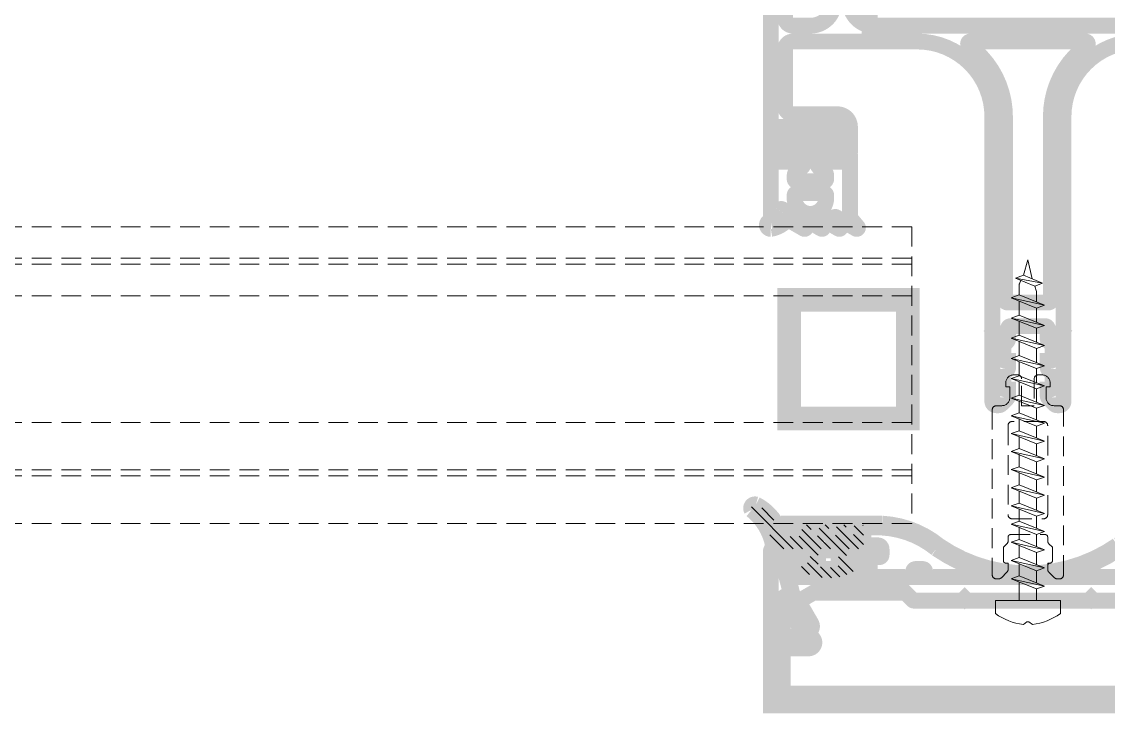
# Model space of a CAD drawing. Extents: x -1457 to 23780, y -2071 to 4205.
# Drawn here: x 7388.11 to 7401.85, y 319.9 to 328.64 of the extents above; entities that cross this region are included whole.
import ezdxf

# ---------------------------------------------------------------- set-up
doc = ezdxf.new("R2010")
doc.units = 0
doc.header["$MEASUREMENT"] = 0
doc.linetypes.add('HIDDEN', pattern=[0.375, 0.25, -0.125])
doc.layers.get('0').update_dxf_attribs({"color": 9, "lineweight": 9})
doc.layers.add('M-TEFRIS2-015', color=129, linetype='Continuous', lineweight=9)

# ---------------------------------------------------------------- blocks, each defined once
blk = doc.blocks.new('vid u')
at = {"lineweight": 5, "ltscale": 0.5}
for p, q in [((-18169.01363722594, 6488.984243593892), (-18169.5917803477, 6487.02222037829)), ((-18169.01363722594, 6488.984243593892), (-18168.46316009275, 6486.560026247039)), ((-18170.57398603112, 6486.664726745584), (-18169.57391683199, 6487.028722166215)), ((-18169.57391683199, 6487.028722166215), (-18167.15747432501, 6486.009077898542)), ((-18167.15747432501, 6486.009077898542), (-18170.57398603112, 6486.664726745584)), ((-18168.15754352408, 6485.645082477796), (-18170.57398603112, 6486.664726745584)), ((-18170.11356802681, 6484.528285822519), (-18170.11356802681, 6485.842717049892)), ((-18169.8888391411, 6486.375621543634), (-18170.09530629137, 6485.926210781574)), ((-18167.15747432501, 6486.009077898542), (-18168.15754352408, 6485.645082477796)), ((-18168.15754352408, 6485.645082477796), (-18167.92561430749, 6484.97575004605)), ((-18171.11363722594, 6484.164290401834), (-18170.11356802681, 6484.528285822519)), ((-18170.11356802681, 6484.528285822519), (-18166.91452161039, 6483.231104960946)), ((-18170.11356802681, 6484.528285822519), (-18166.91452161039, 6483.231104960946)), ((-18167.91459080944, 6483.636622873591), (-18167.91459080944, 6484.910268127103)), ((-18167.91459080947, 6482.867109540315), (-18171.11363722594, 6484.164290401834)), ((-18166.91452161039, 6483.231104960946), (-18171.11363722594, 6484.164290401834)), ((-18170.11356802681, 6481.974192856045), (-18170.11356802681, 6483.758772489174)), ((-18166.91452161039, 6483.231104960946), (-18167.91459080947, 6482.867109540315)), ((-18167.91459080947, 6481.08252990713), (-18167.91459080947, 6482.867109540315)), ((-18171.11363722594, 6481.610197435357), (-18170.11356802681, 6481.974192856045)), ((-18167.91459080947, 6480.313016573841), (-18171.11363722594, 6481.610197435357)), ((-18166.91452161039, 6480.677011994471), (-18171.11363722594, 6481.610197435357)), ((-18170.11356802681, 6481.974192856045), (-18166.91452161039, 6480.677011994471)), ((-18170.11356802681, 6481.974192856045), (-18166.91452161039, 6480.677011994471)), ((-18170.11356802681, 6479.42009988957), (-18170.11356802682, 6481.204679522702)), ((-18166.91452161039, 6480.677011994471), (-18167.91459080947, 6480.313016573841)), ((-18167.91459080944, 6478.528436940641), (-18167.91459080944, 6480.313016573827)), ((-18171.11363722594, 6479.056104468879), (-18170.11356802681, 6479.42009988957)), ((-18167.91459080947, 6477.758923607368), (-18171.11363722594, 6479.056104468879)), ((-18166.91452161039, 6478.122919027996), (-18171.11363722594, 6479.056104468879)), ((-18170.11356802681, 6479.42009988957), (-18166.91452161039, 6478.122919027996)), ((-18170.11356802681, 6479.42009988957), (-18166.91452161039, 6478.122919027996)), ((-18170.11356802681, 6476.866006923095), (-18170.11356802681, 6478.650586556224)), ((-18166.91452161039, 6478.122919027996), (-18167.91459080947, 6477.758923607368)), ((-18167.91459080947, 6475.974343974181), (-18167.91459080947, 6477.758923607368)), ((-18171.11363722594, 6476.502011502408), (-18170.11356802681, 6476.866006923095)), ((-18167.91459080947, 6475.204830640892), (-18171.11363722594, 6476.502011502408)), ((-18166.91452161039, 6475.568826061523), (-18171.11363722594, 6476.502011502408)), ((-18170.11356802681, 6476.866006923095), (-18166.91452161039, 6475.568826061523)), ((-18170.11356802681, 6476.866006923095), (-18166.91452161039, 6475.568826061523)), ((-18170.11356802681, 6474.311913956623), (-18170.11356802681, 6476.09649358975)), ((-18166.91452161039, 6475.568826061523), (-18167.91459080947, 6475.204830640892)), ((-18167.91459080947, 6473.420251007708), (-18167.91459080947, 6475.204830640892)), ((-18171.11363722594, 6473.947918535934), (-18170.11356802681, 6474.311913956623)), ((-18167.91459080947, 6472.650737674418), (-18171.11363722594, 6473.947918535934)), ((-18166.91452161039, 6473.014733095048), (-18171.11363722594, 6473.947918535934)), ((-18170.11356802681, 6474.311913956623), (-18166.91452161039, 6473.014733095048)), ((-18170.11356802681, 6474.311913956623), (-18166.91452161039, 6473.014733095048)), ((-18170.11356802681, 6471.857820990148), (-18170.11356802681, 6473.542400623276)), ((-18171.11363722594, 6471.49382556946), (-18170.11356802681, 6471.857820990148)), ((-18170.11356802681, 6471.857820990148), (-18166.91452161039, 6470.560640128574)), ((-18170.11356802681, 6471.857820990148), (-18166.91452161039, 6470.560640128574)), ((-18166.91452161039, 6473.014733095048), (-18167.91459080947, 6472.650737674418)), ((-18167.91459080947, 6470.966158041233), (-18167.91459080947, 6472.650737674418)), ((-18167.91459080947, 6470.196644707944), (-18171.11363722594, 6471.49382556946)), ((-18166.91452161039, 6470.560640128574), (-18171.11363722594, 6471.49382556946)), ((-18170.11356802681, 6469.603728023674), (-18170.11356802681, 6471.139168768307)), ((-18166.91452161039, 6470.560640128574), (-18167.91459080947, 6470.196644707944)), ((-18171.11363722594, 6469.239732602929), (-18170.11356802681, 6469.603728023674)), ((-18167.91459080947, 6467.942551741412), (-18171.11363722594, 6469.239732602929)), ((-18166.91452161039, 6468.306547162099), (-18171.11363722594, 6469.239732602929)), ((-18170.11356802681, 6469.603728023674), (-18166.91452161039, 6468.306547162099)), ((-18170.11356802681, 6469.603728023674), (-18166.91452161039, 6468.306547162099)), ((-18167.91459080947, 6468.712065074758), (-18167.91459080947, 6470.196644707944)), ((-18170.11356802681, 6467.349635057141), (-18170.11356802681, 6468.885075801834)), ((-18166.91452161039, 6468.306547162099), (-18167.91459080947, 6467.942551741412)), ((-18167.91459080947, 6466.457972108266), (-18167.91459080947, 6467.942551741412)), ((-18171.11363722594, 6466.985639636511), (-18170.11356802681, 6467.349635057141)), ((-18167.91459080947, 6465.688458774937), (-18171.11363722594, 6466.985639636511)), ((-18166.91452161039, 6466.052454195627), (-18171.11363722594, 6466.985639636511)), ((-18170.11356802681, 6467.349635057141), (-18166.91452161039, 6466.052454195627)), ((-18170.11356802681, 6467.349635057141), (-18166.91452161039, 6466.052454195627)), ((-18170.11356802681, 6465.095542090669), (-18170.11356802681, 6466.630982835301)), ((-18171.11363722594, 6464.731546669979), (-18170.11356802681, 6465.095542090669)), ((-18170.11356802681, 6465.095542090669), (-18166.91452161039, 6463.798361229095)), ((-18170.11356802681, 6465.095542090669), (-18166.91452161039, 6463.798361229095)), ((-18166.91452161039, 6466.052454195627), (-18167.91459080947, 6465.688458774937)), ((-18167.91459080947, 6464.203879141753), (-18167.91459080947, 6465.688458774937)), ((-18167.91459080947, 6463.434365808464), (-18171.11363722594, 6464.731546669979)), ((-18166.91452161039, 6463.798361229095), (-18171.11363722594, 6464.731546669979)), ((-18170.11356802681, 6462.798682583416), (-18170.11356802681, 6464.376889868886)), ((-18166.91452161039, 6463.798361229095), (-18167.91459080947, 6463.434365808464)), ((-18171.11363722594, 6462.434687162669), (-18170.11356802681, 6462.798682583416)), ((-18167.91459080947, 6461.137506301154), (-18171.11363722594, 6462.434687162669)), ((-18166.91452161039, 6461.501501721842), (-18171.11363722594, 6462.434687162669)), ((-18170.11356802681, 6462.798682583416), (-18166.91452161039, 6461.501501721842)), ((-18170.11356802681, 6462.798682583416), (-18166.91452161039, 6461.501501721842)), ((-18167.91459080947, 6461.907019634502), (-18167.91459080947, 6463.434365808464)), ((-18170.11356802681, 6460.501823076107), (-18170.11356802681, 6462.029169250012)), ((-18166.91452161039, 6461.501501721842), (-18167.91459080947, 6461.137506301154)), ((-18167.91459080947, 6459.610160127233), (-18167.91459080947, 6461.137506301154)), ((-18171.11363722594, 6460.137827655419), (-18170.11356802681, 6460.501823076107)), ((-18167.91459080947, 6458.840646793904), (-18171.11363722594, 6460.137827655419)), ((-18166.91452161039, 6459.204642214591), (-18171.11363722594, 6460.137827655419)), ((-18170.11356802681, 6460.501823076107), (-18166.91452161039, 6459.204642214591)), ((-18170.11356802681, 6460.501823076107), (-18166.91452161039, 6459.204642214591)), ((-18170.11356802681, 6458.204963568797), (-18170.11356802681, 6459.732309742762)), ((-18171.11363722594, 6457.840968148168), (-18170.11356802681, 6458.204963568797)), ((-18170.11356802681, 6458.204963568797), (-18166.91452161039, 6456.907782707282)), ((-18166.91452161039, 6459.204642214591), (-18167.91459080947, 6458.840646793904)), ((-18167.91459080947, 6457.313300619922), (-18167.91459080947, 6458.840646793904)), ((-18167.91459080947, 6456.543787286594), (-18171.11363722594, 6457.840968148168)), ((-18166.91452161039, 6456.907782707282), (-18171.11363722594, 6457.840968148168)), ((-18170.11356802681, 6455.909190680333), (-18170.11356802681, 6457.435450235492)), ((-18166.91452161039, 6456.907782707282), (-18167.91459080947, 6456.543787286594)), ((-18171.11363722594, 6455.545195259588), (-18170.11356802681, 6455.909190680333)), ((-18167.91459080947, 6454.248014398071), (-18171.11363722594, 6455.545195259588)), ((-18166.91452161039, 6454.612009818759), (-18171.11363722594, 6455.545195259588)), ((-18170.11356802681, 6455.909190680333), (-18166.91452161039, 6454.612009818759)), ((-18167.91459080947, 6455.017527731418), (-18167.91459080947, 6456.543787286594)), ((-18170.11356802681, 6453.609052282073), (-18170.11356802681, 6455.139677346929)), ((-18166.91452161039, 6454.612009818759), (-18167.91459080947, 6454.248014398071)), ((-18167.91459080947, 6452.717389333199), (-18167.91459080947, 6454.248014398071)), ((-18171.11363722594, 6453.245056861444), (-18170.11356802681, 6453.609052282073)), ((-18166.91452161039, 6452.311871420558), (-18171.11363722594, 6453.245056861444)), ((-18167.91459080947, 6451.947875999869), (-18171.11363722594, 6453.245056861444)), ((-18170.11356802681, 6453.609052282073), (-18166.91452161039, 6452.311871420558)), ((-18170.11356802681, 6453.609052282073), (-18166.91452161039, 6452.311871420558)), ((-18170.11356802681, 6451.30891388393), (-18170.11356802681, 6452.83953894877)), ((-18170.11356802681, 6451.30891388393), (-18171.11363722594, 6450.944918463185)), ((-18166.91452161039, 6450.011733022356), (-18170.11356802681, 6451.30891388393)), ((-18166.91452161039, 6452.311871420558), (-18167.91459080947, 6451.947875999869)), ((-18167.91459080947, 6450.417250935014), (-18167.91459080947, 6451.947875999869)), ((-18167.91459080947, 6449.647737601667), (-18171.11363722594, 6450.944918463185)), ((-18171.11363722594, 6450.944918463185), (-18166.91452161039, 6450.011733022356)), ((-18170.11356802681, 6449.00877548567), (-18170.11356802681, 6450.539400550526)), ((-18166.91452161034, 6450.011733022356), (-18167.91459080947, 6449.647737601667)), ((-18171.11363722594, 6448.644780065039), (-18170.11356802681, 6449.00877548567)), ((-18167.91459080947, 6447.347599203466), (-18171.11363722594, 6448.644780065039)), ((-18166.91452161034, 6447.711594624154), (-18171.11363722594, 6448.644780065039)), ((-18170.11356802681, 6449.00877548567), (-18166.91452161034, 6447.711594624154)), ((-18167.91459080947, 6448.117112536812), (-18167.91459080947, 6449.647737601667)), ((-18170.11356802681, 6445.876057660944), (-18170.11356802681, 6448.239262152364)), ((-18166.91452161034, 6447.711594624154), (-18167.91459080947, 6447.347599203466)), ((-18167.91459080947, 6445.876057660944), (-18167.91459080947, 6447.347599203466)), ((-18164.91363722594, 6445.876057660944), (-18173.11363722594, 6445.876057660944)), ((-18173.11363722594, 6444.224202812358), (-18173.11363722594, 6445.876057660944)), ((-18164.91363722594, 6444.224202812358), (-18164.91363722594, 6445.876057660944))]:
    blk.add_line(p, q, dxfattribs=at)
blk.add_lwpolyline([(-18169.59308919878, 6442.846208771737), (-18169.13863722594, 6443.182609392285), (-18168.88863722594, 6443.182609392285), (-18168.4341852531, 6442.846208771737)], dxfattribs=at)
for centre, radius, start, end in [((-18169.91356802686, 6485.842717049892), 0.2, 155.325123865748, 180), ((-18168.11459080945, 6484.910268127103), 0.2, 0, 19.11162363727559), ((-18168.562277543, 6450.665970408748), 7.887410521162607, 234.7573058596334, 262.4904896379558), ((-18169.46499690888, 6450.665970408748), 7.887410521162613, 277.5095103620442, 305.2426941403664)]:
    blk.add_arc(centre, radius, start, end, dxfattribs=at)

msp = doc.modelspace()

# ---------------------------------------------------------------- hatches: boundary and pattern name
at = {"layer": 'M-TEFRIS2-015', "linetype": 'HIDDEN', "lineweight": 0}
h = msp.add_hatch(dxfattribs=at)
h.set_pattern_fill('LINE', color=256, scale=0.6666666666715167, angle=585.0000000000001, style=0)
h.set_pattern_definition([(134.9999999999999, (7454.915904168664, 201.4081261483916), (0.0589255650993077, 0.0589255650993076), [])])
edge = h.paths.add_edge_path()
edge.add_arc((7397.109220589079, 321.9836845686768), 0.6254947507205308, 382.66119677713436, 422.7999977533498, ccw=False)
edge.add_arc((7397.830294951296, 322.298107003764), 0.1615246373840444, 207.0399911032214, 269.8973059514558)
edge.add_line((7397.830005442886, 322.1365826258298), (7397.910652027198, 322.1365826258298))
edge.add_line((7397.910652027196, 322.1365826258298), (7397.924402523015, 322.1365826258298))
edge.add_line((7397.924402523016, 322.1365826258298), (7397.93164846943, 322.1371104008285))
edge.add_line((7397.931648469424, 322.1371104008285), (7397.939093265605, 322.1387884600299))
edge.add_line((7397.939093265612, 322.1387884600299), (7397.946465823976, 322.1417137112294))
edge.add_line((7397.946465823972, 322.1417137112294), (7397.953457870053, 322.1458911700283))
edge.add_line((7397.953457870053, 322.1458911700283), (7397.959757355353, 322.151229048628))
edge.add_line((7397.959757355355, 322.151229048628), (7397.965093743012, 322.1575270428293))
edge.add_line((7397.965093743008, 322.1575270428293), (7397.969271235425, 322.1645191226271))
edge.add_line((7397.969271235422, 322.1645191226271), (7397.972195832123, 322.1718910266281))
edge.add_line((7397.972195832127, 322.1718910266245), (7397.974402523006, 322.1865826258254))
edge.add_line((7397.974402523004, 322.186582625829), (7397.974402523004, 322.262343452705))
edge.add_line((7397.974402523004, 322.262343452705), (7397.974613679043, 322.265241996105))
edge.add_line((7397.974613679047, 322.265241996105), (7397.975285097729, 322.2682209051054))
edge.add_line((7397.975285097722, 322.2682209051054), (7397.976455046481, 322.271169270105))
edge.add_line((7397.976455046491, 322.271169270105), (7397.97812602087, 322.2739662461063))
edge.add_line((7397.978126020867, 322.2739662461063), (7397.980260793933, 322.2764844379053))
edge.add_line((7397.980260793933, 322.2764844379053), (7397.982780288714, 322.2786208691032))
edge.add_line((7397.982780288717, 322.2786208691032), (7397.985577054534, 322.2802919741043))
edge.add_line((7397.985577054529, 322.2802919741043), (7397.988525903125, 322.2814627207044))
edge.add_line((7397.98852590313, 322.2814627207008), (7397.994402217832, 322.2823446735019))
edge.add_line((7397.994402217828, 322.2823446735056), (7398.074402523011, 322.2823446735056))
edge.add_line((7398.074402523014, 322.2823446735056), (7398.077300940289, 322.2821338877038))
edge.add_line((7398.077300940287, 322.2821338877038), (7398.080279143611, 322.2814610829046))
edge.add_line((7398.080279143605, 322.2814610829046), (7398.083228342364, 322.2802912121042))
edge.add_line((7398.083228342372, 322.2802912121006), (7398.086024956332, 322.278621298301))
edge.add_line((7398.086024956332, 322.278621298301), (7398.088545041695, 322.2764863451011))
edge.add_line((7398.088545041691, 322.2764863451048), (7398.090679243208, 322.2739670113042))
edge.add_line((7398.090679243203, 322.2739670113042), (7398.092350382623, 322.2711691719051))
edge.add_line((7398.092350382633, 322.2711691719051), (7398.093519983856, 322.2682202427059))
edge.add_line((7398.093519983856, 322.2682202427059), (7398.094402217836, 322.2623449787061))
edge.add_line((7398.094402217826, 322.2623449787061), (7398.094402217826, 322.186582625829))
edge.add_line((7398.094402217826, 322.186582625829), (7398.094930308605, 322.1793365992307))
edge.add_line((7398.094930308611, 322.1793365992307), (7398.096609746013, 322.1718910266281))
edge.add_line((7398.096609746009, 322.1718910266245), (7398.099534099046, 322.1645191226235))
edge.add_line((7398.099534099045, 322.1645191226271), (7398.103711690146, 322.1575270428293))
edge.add_line((7398.103711690144, 322.1575270428293), (7398.109047262982, 322.151229048628))
edge.add_line((7398.109047262984, 322.151229048628), (7398.115347563082, 322.1458911700283))
edge.add_line((7398.115347563087, 322.1458911700283), (7398.122339510513, 322.1417137112294))
edge.add_line((7398.122339510518, 322.1417137112294), (7398.129712312532, 322.1387884600299))
edge.add_line((7398.129712312524, 322.1387884600299), (7398.144402217824, 322.1365826258298))
edge.add_line((7398.144402217826, 322.1365826258298), (7398.151648470426, 322.1371104008285))
edge.add_line((7398.151648470429, 322.1371104008285), (7398.159093534213, 322.1387884600299))
edge.add_line((7398.159093534208, 322.1387884600299), (7398.166466290486, 322.1417137112294))
edge.add_line((7398.166466290487, 322.1417137112294), (7398.17345846485, 322.1458911700283))
edge.add_line((7398.173458464847, 322.1458911700283), (7398.179757983827, 322.151229048628))
edge.add_line((7398.179757983826, 322.151229048628), (7398.185094337803, 322.1575270428293))
edge.add_line((7398.185094337812, 322.1575270428293), (7398.189271701955, 322.1645191226271))
edge.add_line((7398.189271701949, 322.1645191226271), (7398.19219610073, 322.1718910266281))
edge.add_line((7398.192196100736, 322.1718910266245), (7398.194402217832, 322.1865826258254))
edge.add_line((7398.194402217825, 322.186582625829), (7398.194402217825, 322.262343452705))
edge.add_line((7398.194402217825, 322.262343452705), (7398.194613624004, 322.2652416449055))
edge.add_line((7398.194613624009, 322.2652416449055), (7398.195285660129, 322.268218414305))
edge.add_line((7398.195285660128, 322.268218414305), (7398.196455375234, 322.2711682801055))
edge.add_line((7398.196455375228, 322.2711682801018), (7398.198126458681, 322.2739649963005))
edge.add_line((7398.198126458686, 322.2739649963005), (7398.200260419187, 322.2764868157028))
edge.add_line((7398.200260419184, 322.2764868157064), (7398.202780736847, 322.2786192745043))
edge.add_line((7398.202780736849, 322.2786192745043), (7398.205577400628, 322.2802903055053))
edge.add_line((7398.205577400624, 322.2802903055053), (7398.208526484685, 322.2814592389041))
edge.add_line((7398.208526484686, 322.2814592389004), (7398.214401912646, 322.2823431475008))
edge.add_line((7398.214401912649, 322.2823431475044), (7398.294402217833, 322.2823431475044))
edge.add_line((7398.294402217835, 322.2823431475044), (7398.297300858933, 322.2821318665046))
edge.add_line((7398.297300858929, 322.2821318665046), (7398.300279159212, 322.2814592389041))
edge.add_line((7398.300279159209, 322.2814592389004), (7398.30322829271, 322.2802903055017))
edge.add_line((7398.303228292712, 322.2802903055053), (7398.306025317706, 322.2786192745043))
edge.add_line((7398.306025317712, 322.2786192745043), (7398.308545009191, 322.2764868157064))
edge.add_line((7398.308545009191, 322.2764868157064), (7398.310679950971, 322.2739649963041))
edge.add_line((7398.310679950966, 322.2739649963005), (7398.312351014069, 322.2711682801018))
edge.add_line((7398.312351014074, 322.2711682801018), (7398.313520993996, 322.2682184143014))
edge.add_line((7398.313520993996, 322.268218414305), (7398.314403438535, 322.262343452705))
edge.add_line((7398.314403438526, 322.262343452705), (7398.314403438526, 322.186582625829))
edge.add_line((7398.314403438526, 322.186582625829), (7398.314931340523, 322.1793365992307))
edge.add_line((7398.314931340532, 322.1793365992307), (7398.316610620737, 322.1718910266281))
edge.add_line((7398.316610620735, 322.1718910266245), (7398.319534843954, 322.1645191226235))
edge.add_line((7398.319534843955, 322.1645191226271), (7398.323712355952, 322.1575270428293))
edge.add_line((7398.323712355951, 322.1575270428293), (7398.329047891471, 322.151229048628))
edge.add_line((7398.329047891467, 322.151229048628), (7398.335348228905, 322.1458911700283))
edge.add_line((7398.335348228905, 322.1458911700283), (7398.342340255406, 322.1417137112294))
edge.add_line((7398.342340255404, 322.1417137112294), (7398.349713187244, 322.1387884600299))
edge.add_line((7398.34971318725, 322.1387884600299), (7398.364403438536, 322.1365826258298))
edge.add_line((7398.364403438537, 322.1365826258298), (7398.371649502355, 322.1371104008285))
edge.add_line((7398.37164950235, 322.1371104008285), (7398.37909440893, 322.1387884600299))
edge.add_line((7398.379094408933, 322.1387884600299), (7398.386467035393, 322.1417137112294))
edge.add_line((7398.386467035386, 322.1417137112294), (7398.393459130645, 322.1458911700283))
edge.add_line((7398.393459130652, 322.1458911700283), (7398.399758612314, 322.151229048628))
edge.add_line((7398.39975861231, 322.151229048628), (7398.405095003605, 322.1575270428293))
edge.add_line((7398.405095003607, 322.1575270428293), (7398.409272446854, 322.1645191226271))
edge.add_line((7398.409272446847, 322.1645191226271), (7398.412196975446, 322.1718910266281))
edge.add_line((7398.412196975449, 322.1718910266245), (7398.414403438524, 322.1865826258254))
edge.add_line((7398.414403438524, 322.186582625829), (7398.414403438524, 322.2623449787061))
edge.add_line((7398.414403438524, 322.2623449787061), (7398.414614753965, 322.2652426605055))
edge.add_line((7398.414614753964, 322.2652426605055), (7398.415286053029, 322.2682216901048))
edge.add_line((7398.415286053034, 322.2682216901012), (7398.416455597955, 322.2711712921009))
edge.add_line((7398.416455597958, 322.2711712921046), (7398.418126499694, 322.2739678335056))
edge.add_line((7398.418126499691, 322.273967833502), (7398.420260923088, 322.2764867098995))
edge.add_line((7398.420260923092, 322.2764867098995), (7398.422780399195, 322.2786220881026))
edge.add_line((7398.422780399191, 322.2786220881062), (7398.425576887706, 322.280293277905))
edge.add_line((7398.425576887714, 322.280293277905), (7398.42852582472, 322.2814624719067))
edge.add_line((7398.42852582472, 322.2814624719031), (7398.434401607477, 322.2823446735019))
edge.add_line((7398.43440160747, 322.2823446735056), (7398.514401912654, 322.2823461993066))
edge.add_line((7398.514401912656, 322.2823461993066), (7398.51730010151, 322.282136345304))
edge.add_line((7398.517300101511, 322.2821363453004), (7398.520278518617, 322.2814628355009))
edge.add_line((7398.520278518614, 322.2814628355045), (7398.523227742373, 322.2802932173036))
edge.add_line((7398.523227742374, 322.2802932173036), (7398.526024169335, 322.2786246011055))
edge.add_line((7398.526024169337, 322.2786246011055), (7398.528544549114, 322.2764891293045))
edge.add_line((7398.52854454911, 322.2764891293009), (7398.530678825191, 322.2739703005027))
edge.add_line((7398.530678825186, 322.2739703005027), (7398.532350502169, 322.2711711535012))
edge.add_line((7398.532350502176, 322.2711711535048), (7398.533520394313, 322.2682219701055))
edge.add_line((7398.533520394309, 322.2682219701055), (7398.53440313335, 322.2623465045035))
edge.add_line((7398.534403133359, 322.2623465045035), (7398.534403133359, 322.186582625829))
edge.add_line((7398.534403133359, 322.186582625829), (7398.534931051618, 322.1793365992307))
edge.add_line((7398.534931051616, 322.1793365992307), (7398.536610350557, 322.1718910266281))
edge.add_line((7398.536610350549, 322.1718910266245), (7398.539534579691, 322.1645191226235))
edge.add_line((7398.539534579696, 322.1645191226271), (7398.543712098511, 322.1575270428293))
edge.add_line((7398.543712098513, 322.1575270428293), (7398.549047626117, 322.151229048628))
edge.add_line((7398.549047626114, 322.151229048628), (7398.555347971454, 322.1458911700283))
edge.add_line((7398.555347971456, 322.1458911700283), (7398.562339991155, 322.1417137112294))
edge.add_line((7398.562339991146, 322.1417137112294), (7398.569712917069, 322.1387884600299))
edge.add_line((7398.569712917077, 322.1387884600299), (7398.584403133358, 322.1365826258298))
edge.add_line((7398.584403133358, 322.1365826258298), (7398.591649213417, 322.1371104008285))
edge.add_line((7398.59164921341, 322.1371104008285), (7398.599094138747, 322.1387884600299))
edge.add_line((7398.599094138749, 322.1387884600299), (7398.606466771132, 322.1417137112294))
edge.add_line((7398.606466771139, 322.1417137112294), (7398.613458873216, 322.1458911700283))
edge.add_line((7398.613458873204, 322.1458911700283), (7398.619758346949, 322.151229048628))
edge.add_line((7398.619758346957, 322.151229048628), (7398.625094746176, 322.1575270428293))
edge.add_line((7398.625094746169, 322.1575270428293), (7398.629272182591, 322.1645191226271))
edge.add_line((7398.6292721826, 322.1645191226271), (7398.632196705276, 322.1718910266281))
edge.add_line((7398.632196705276, 322.1718910266245), (7398.634403133355, 322.1865826258254))
edge.add_line((7398.634403133346, 322.186582625829), (7398.634403133346, 322.2623648151057))
edge.add_line((7398.634403133346, 322.2623648151057), (7398.634613924568, 322.2652618523061))
edge.add_line((7398.634613924578, 322.2652618523061), (7398.63528497116, 322.2682366319059))
edge.add_line((7398.635284971155, 322.2682366319059), (7398.63645322407, 322.2711837943061))
edge.add_line((7398.636453224067, 322.2711837943025), (7398.63812173619, 322.2739801712996))
edge.add_line((7398.63812173619, 322.2739801712996), (7398.640253437113, 322.2764986161019))
edge.add_line((7398.640253437113, 322.2764986161019), (7398.64277006131, 322.2786334666998))
edge.add_line((7398.642770061316, 322.2786334666998), (7398.645563856374, 322.2803041683001))
edge.add_line((7398.645563856372, 322.2803041683037), (7398.648509887114, 322.2814756889056))
edge.add_line((7398.648509887117, 322.281475688902), (7398.654381465877, 322.2823645099015))
edge.add_line((7398.654381465876, 322.2823645099015), (7398.73438177106, 322.2824499591006))
edge.add_line((7398.734381771052, 322.2824499591043), (7398.737281736767, 322.2822428661057))
edge.add_line((7398.737281736765, 322.2822428661057), (7398.74026228243, 322.2815728413043))
edge.add_line((7398.74026228244, 322.2815728413007), (7398.743214432517, 322.2804045433004))
edge.add_line((7398.743214432509, 322.280404543304), (7398.746014364554, 322.2787348021047))
edge.add_line((7398.746014364563, 322.2787348021047), (7398.748537193879, 322.2766014589033))
edge.add_line((7398.748537193877, 322.2766014588997), (7398.750674596976, 322.2740795421014))
edge.add_line((7398.750674596974, 322.2740795421014), (7398.752347853276, 322.2712808677024))
edge.add_line((7398.752347853278, 322.2712808677024), (7398.753519017259, 322.2683302512996))
edge.add_line((7398.753519017259, 322.2683302513033), (7398.754402828195, 322.2624502643048))
edge.add_line((7398.754402828192, 322.2624502643048), (7398.754402828192, 322.0107149873547))
edge.add_arc((7398.724402828188, 322.0107149873547), 0.0299999999983993, 269.99999999999994, 360, ccw=False)
edge.add_line((7398.724402828188, 321.9807149873559), (7398.540229888521, 321.9807149873559))
edge.add_line((7398.540229888529, 321.9807149873559), (7398.540229888529, 321.8107149873576))
edge.add_line((7398.540229888529, 321.8107149873576), (7398.615216291631, 321.7911845384842))
edge.add_arc((7398.602614060092, 321.7427987579213), 0.0500000000016979, 327.9605935086705, 435.4014640604238, ccw=False)
edge.add_arc((7398.560229888513, 321.7693238780921), 0.1000000000096152, 296.3877999626419, 327.960593512649, ccw=False)
edge.add_arc((7398.310229888517, 322.2732149873591), 0.6625000000053745, 243.61220003876122, 296.3877999612387, ccw=False)
edge.add_arc((7398.060229888531, 321.7693238780812), 0.1000000000019964, 212.0394064820503, 243.6122000308444, ccw=False)
edge.add_arc((7398.017845716953, 321.7427987579176), 0.0500000000069265, 104.59853593852549, 212.0394064833725, ccw=False)
edge.add_line((7398.005243485419, 321.7911845384842), (7398.080229888513, 321.8107149873576))
edge.add_line((7398.080229888516, 321.8107149873576), (7398.080229888516, 321.9807149873559))
edge.add_line((7398.080229888516, 321.9807149873559), (7397.660229888516, 321.9807149873559))
edge.add_arc((7397.660229888526, 322.0307149873515), 0.0499999999949068, 193.1597880743703, 269.9999999916623, ccw=False)
edge.add_arc((7396.862200140316, 321.8753043046054), 0.7630586476258935, 370.8798435970469, 411.3381814125703)
edge.add_arc((7397.382204035536, 322.4931729245909), 0.0485886091209949, 74.56828593339918, 206.9707303244379, ccw=False)
edge = h.paths.add_edge_path(flags=16)
edge.add_arc((7398.210229888529, 321.7826057508537), 0.0299999999977899, 179.999999993052, 259.1759609296883, ccw=False)
edge.add_line((7398.180229888525, 321.7826057508537), (7398.180229888525, 321.9507149873498))
edge.add_arc((7398.210229888529, 321.9507149873571), 0.0299999999983993, 90, 180.000000006948, ccw=False)
edge.add_line((7398.210229888529, 321.9807149873559), (7398.410229888524, 321.9807149873559))
edge.add_arc((7398.410229888526, 321.9507149873571), 0.0299999999983993, 359.9999999930519, 450, ccw=False)
edge.add_line((7398.44022988852, 321.9507149873534), (7398.44022988852, 321.7826057508573))
edge.add_arc((7398.410229888515, 321.7826057508537), 0.0300000000056753, 280.82403907031164, 360.000000006948, ccw=False)
edge.add_arc((7398.310229888528, 322.3056318018134), 0.5624999999791568, 259.1759609414076, 280.82403905859235, ccw=False)

# ---------------------------------------------------------------- linework, layer by layer
for p, q in [((7399.364492983675, 326.0531382894951), (7230.19886171343, 326.0531382894951)), ((7399.364492983675, 326.0531382894951), (7399.364492983675, 322.3011382895529)), ((7399.364492983675, 325.6531382894973), (7230.19886171343, 325.6531382894973)), ((7399.364492983675, 325.5771382895), (7230.19886171343, 325.5771382895)), ((7399.364492983675, 325.1771382895058), (7230.19886171343, 325.1771382895058)), ((7400.55309428508, 324.0793094377041), (7400.55309428508, 324.0293094377012)), ((7400.703094285082, 324.1793094377026), (7400.653094285079, 324.1793094377026)), ((7400.753094285084, 323.7893094376959), (7400.753094285084, 324.1293094376997)), ((7400.913094285088, 324.1293094376997), (7400.913094285088, 323.7893094376959)), ((7401.013094285094, 324.1793094377026), (7400.963094285091, 324.1793094377026)), ((7401.113094285092, 324.0293094377012), (7401.113094285092, 324.0793094377041)), ((7400.55309428508, 324.0293094377012), (7400.603094285083, 324.0293094377012)), ((7400.603094285083, 324.0293094377012), (7400.603094285083, 323.8893094376945)), ((7401.063094285089, 323.8893094376945), (7401.063094285089, 324.0293094377012)), ((7401.063094285089, 324.0293094377012), (7401.113094285092, 324.0293094377012)), ((7400.383094285075, 323.739309437693), (7400.383094285075, 321.6493094376674)), ((7400.503094285077, 323.7893094376959), (7400.433094285077, 323.7893094376959)), ((7400.913094285088, 323.7893094376959), (7400.753094285084, 323.7893094376959)), ((7401.233094285095, 323.7893094376959), (7401.163094285095, 323.7893094376959)), ((7401.283094285098, 321.6493094376674), (7401.283094285098, 323.739309437693)), ((7399.364492983675, 323.5771382895291), (7230.19886171343, 323.5771382895291)), ((7400.583094285079, 323.5393094376886), (7400.583094285079, 322.409309437684)), ((7401.033094285091, 323.5893094376916), (7400.633094285082, 323.5893094376916)), ((7401.083094285093, 322.409309437684), (7401.083094285093, 323.5393094376886)), ((7399.364492983675, 322.9771382895415), (7230.19886171343, 322.9771382895415)), ((7399.364492983675, 322.9011382895442), (7230.19886171343, 322.9011382895442)), ((7399.364492983675, 322.3011382895529), (7230.19886171343, 322.3011382895529)), ((7400.633094285082, 322.3593094376884), (7401.033094285091, 322.3593094376884)), ((7400.613094285085, 322.1593094376803), (7401.053094285087, 322.1593094376803)), ((7400.523094285081, 321.9993094376769), (7400.568449624136, 322.0446647767349)), ((7400.583094285079, 322.0800201157981), (7400.583094285079, 322.1293094376779)), ((7401.083094285093, 322.1293094376779), (7401.083094285093, 322.0800201157981)), ((7401.097738946037, 322.0446647767349), (7401.143094285091, 321.9993094376769)), ((7400.523094285081, 321.8293094376713), (7400.523094285081, 321.9993094376769)), ((7401.143094285091, 321.9993094376769), (7401.143094285091, 321.8293094376713)), ((7400.583094285079, 321.7993094376689), (7400.55309428508, 321.7993094376689)), ((7400.583094285079, 321.7200201157902), (7400.583094285079, 321.7993094376689)), ((7401.113094285092, 321.7993094376689), (7401.083094285093, 321.7993094376689)), ((7401.083094285093, 321.7993094376689), (7401.083094285093, 321.7200201157902)), ((7401.083094285086, 321.7794184055856), (7401.102985317169, 321.7993094376689)), ((7400.497738946024, 321.6139540986078), (7400.568449624136, 321.684664776727)), ((7401.097738946037, 321.684664776727), (7401.168449624149, 321.6139540986078)), ((7400.433094285077, 321.5993094376681), (7400.462383606964, 321.5993094376681)), ((7401.203804963216, 321.5993094376681), (7401.233094285095, 321.5993094376681))]:
    msp.add_line(p, q, dxfattribs=at)
at = {"layer": 'M-TEFRIS2-015', "linetype": 'HIDDEN', "lineweight": 0, "const_width": 0.2}
for points in [[(7398.83333333167, 343.5948024015597), (7402.833333331611, 343.5948024015597), (7402.833333331611, 328.5948024015379), (7398.83333333167, 328.5948024015379)], [(7399.364492983675, 323.5771382895291), (7399.364492983675, 325.1771382895422), (7397.764492983663, 325.1771382895422), (7397.764492983663, 323.5771382895291)], [(7399.264492983676, 323.6771382895313), (7399.264492983676, 325.0771382895437), (7397.864492983662, 325.0771382895437), (7397.864492983662, 323.6771382895313)]]:
    msp.add_lwpolyline(points, close=True, dxfattribs=at)
for points in [[(7402.233333331655, 328.3948024015554, 0.4142135623730951), (7401.283333331646, 327.444802401551), (7401.283333331646, 324.7648024015252), (7401.253333331641, 324.7348024015264), (7401.283333331646, 324.7048024015276), (7401.283333331646, 323.8448024015233, -0.4142135623730951), (7401.233333331646, 323.7948024015241), (7401.204044009766, 323.7948024015241, -0.1989123673796125), (7401.168688670707, 323.8094470624674), (7401.097977992588, 323.8801577405757, -0.1989123673796818), (7401.083333331637, 323.9155130796389), (7401.083333331637, 323.9948024015212), (7401.113333331641, 323.9948024015212, 0.4142135623726511), (7401.143333331645, 324.02480240152), (7401.143333331645, 324.1948024015255), (7401.097977992588, 324.2401577405835, -0.1989123673796818), (7401.083333331637, 324.2755130796468), (7401.083333331637, 324.3548024015254), (7401.113333331641, 324.3548024015254, 0.4142135623730951), (7401.143333331645, 324.3848024015278), (7401.143333331645, 324.5548024015261), (7401.097977992588, 324.6001577405877, -0.1989123673796818), (7401.083333331637, 324.6355130796474), (7401.083333331637, 324.7648024015252, 0.4142135623730951), (7401.053333331644, 324.7948024015277), (7400.83333333164, 324.7948024015277), (7400.613333331637, 324.7948024015277, 0.4142135623726511), (7400.583333331632, 324.7648024015252), (7400.583333331632, 324.6355130796474, -0.1989123673796961), (7400.568688670693, 324.6001577405877), (7400.523333331636, 324.5548024015261), (7400.523333331636, 324.3848024015278, 0.4142135623728734), (7400.55333333164, 324.3548024015254), (7400.583333331632, 324.3548024015254), (7400.583333331632, 324.2755130796468, -0.1989123673796125), (7400.568688670693, 324.2401577405835), (7400.523333331636, 324.1948024015255), (7400.523333331636, 324.02480240152, 0.4142135623724289), (7400.55333333164, 323.9948024015212), (7400.583333331632, 323.9948024015212), (7400.583333331632, 323.9155130796389, -0.1989123673796125), (7400.568688670693, 323.8801577405757), (7400.497977992574, 323.8094470624674, -0.1989123673797164), (7400.462622653515, 323.7948024015241), (7400.433333331634, 323.7948024015241, -0.4142135623729619), (7400.383333331635, 323.8448024015233), (7400.383333331635, 324.7048024015276), (7400.413333331639, 324.7348024015264), (7400.383333331635, 324.7648024015252), (7400.383333331635, 327.444802401551, 0.4142135623730951), (7399.433333331637, 328.3948024015554), (7397.863333331618, 328.3948024015554, 0.4142135623730951), (7397.76333333162, 328.2948024015532), (7397.76333333162, 327.574802401552, 0.4142135623730951), (7397.863333331618, 327.4748024015498), (7398.423333331632, 327.4748024015498, -0.4142135623730951), (7398.583333331627, 327.31480240155), (7398.583333331627, 326.9948024015466, -0.4142135623730284), (7398.483333331616, 326.8948024015444), (7398.38333333163, 326.8948024015444, -0.4142135623730284), (7398.283333331619, 326.9948024015466), (7398.283333331619, 327.0148024015434), (7398.433333331629, 327.0148024015434), (7398.433333331629, 327.31480240155), (7398.113333331627, 327.31480240155), (7398.083333331622, 327.3448024015488), (7398.053333331618, 327.31480240155), (7397.733333331616, 327.3148024015536), (7397.733333331616, 327.0148024015507), (7397.883333331613, 327.0148024015434), (7397.883333331613, 326.9948024015466, -0.4142135623730951), (7397.783333331627, 326.8948024015444), (7397.613333331622, 326.8948024015444, -0.4142135623735391), (7397.583333331618, 326.9248024015433), (7397.583333331618, 328.3948024015554), (7397.583333331618, 329.464802401566, -0.4142135623733171)], [(7397.76333333162, 329.3448024015634), (7397.76333333162, 328.6948024015583, 0.4142135623730951), (7397.863333331618, 328.5948024015561), (7398.083333331622, 328.5948024015561, 0.4142135623730506), (7398.38333333163, 328.894802401559)], [(7398.583333331627, 328.894802401559, 0.4142135623730951), (7398.883333331622, 328.5948024015561), (7400.83333333164, 328.5948024015561), (7402.783333331658, 328.5948024015561, 0.4142135623730951)], [(7404.083333331663, 322.2982392979284), (7404.083333331663, 322.2482392979291), (7403.285102380582, 322.2482392979291, 0.1022802633145562), (7401.989044326356, 321.9803141472257, -0.152313128437638), (7400.833252924474, 321.6198676359272, -0.1523131284414806), (7399.677461522593, 321.9803141472257, 0.1591083345583949), (7398.988412697352, 322.2482392979291), (7397.811127494928, 322.2482392979291), (7397.811127494928, 322.2982392979284), (7398.989780618886, 322.2982392979284, -0.1589671073422844), (7399.707539785323, 322.0203072802869, 0.1520535596540487), (7400.833252924474, 321.6698676359265, 0.1529437832241588), (7401.964641453254, 322.0242346011655, -0.1026599640168839), (7403.285102380582, 322.2982392979284), (7404.083333331663, 322.2982392979284)], [(7402.270906924776, 321.3240087855374), (7401.663333331645, 321.3240087855374), (7401.633333331641, 321.3540087855363), (7401.603333331648, 321.3240087855374), (7400.83333333164, 321.3240087855374), (7400.063333331633, 321.3240087855374), (7400.033333331628, 321.3540087855363), (7400.003333331636, 321.3240087855374), (7399.395759738517, 321.3240087855374, -0.198912367379658), (7399.374546535069, 321.3327955821005), (7399.283333331628, 321.4240087855396), (7398.119935871994, 321.4240087855396), (7397.932256380072, 321.3156519803451), (7398.093419778751, 321.0365087855389, -1), (7397.963515968177, 320.9615087855345), (7397.747352569505, 321.3359147747651, -0.4142135623730951), (7397.758333331615, 321.3768955368832), (7397.849914318206, 321.4297698441369), (7397.71587798946, 321.9300002330929, -0.4931454260313039), (7397.788013288845, 322.0240087855418), (7397.983333331624, 322.0240087855418, -0.4142135623730951), (7398.033333331623, 321.9740087855425), (7398.033333331623, 321.9040087855428, -0.4142135623730951), (7398.003333331619, 321.8740087855404), (7397.88617227968, 321.8740087855404), (7397.953159577771, 321.6240087855404), (7398.683333331625, 321.6240087855404), (7398.683333331625, 321.8740087855404), (7398.56333333162, 321.8740087855404, -0.4142135623730951), (7398.533333331628, 321.9040087855428), (7398.533333331628, 321.9740087855425, -0.4142135623730951), (7398.583333331627, 322.0240087855418), (7398.933333331634, 322.0240087855418, -0.4142135623730951), (7398.983333331633, 321.9740087855425), (7398.983333331633, 321.9040087855428, -0.4142135623730951), (7398.953333331629, 321.8740087855404), (7398.833333331623, 321.8740087855404), (7398.833333331623, 321.6240087855404), (7399.383333331627, 321.6240087855404), (7399.383333331627, 321.6940087855401, -0.4142135623730951), (7399.413333331631, 321.7240087855425), (7399.503333331632, 321.7240087855425, -0.4142135623730951), (7399.533333331636, 321.6940087855401), (7399.533333331636, 321.6240087855404), (7402.133333331656, 321.6240087855404)]]:
    msp.add_lwpolyline(points, format="xyb", dxfattribs=at)
for points in [[(7401.093333331646, 325.0948024015306, 0.4142135623730951), (7401.123333331639, 325.1248024015295), (7401.123333331639, 327.444802401551, -0.2391816023823669), (7401.577847848324, 328.340591875236, 0.7252470296342042), (7401.560132024453, 328.3948024015554), (7400.83333333164, 328.3948024015554), (7400.106534638828, 328.3948024015554, 0.7252470296342604), (7400.088818814957, 328.340591875236, -0.2391816023823647), (7400.543333331642, 327.444802401551), (7400.54333333163, 325.1248024015295, 0.4142135623733171), (7400.573333331635, 325.0948024015306), (7400.83333333164, 325.0948024015306)], [(7398.36333249061, 326.8748021612482, -0.4142135623726288), (7398.263332490604, 326.974802161254), (7398.263332490604, 327.0348021612517), (7398.383332490606, 327.0348021612517), (7398.383332490606, 327.1348021612539, 0.3333333333332321), (7397.783332490593, 327.1348021612539), (7397.783332490593, 327.0348021612517), (7397.903332490596, 327.0348021612517), (7397.903332490596, 326.974802161254, -0.4142135623730951), (7397.803332490597, 326.8748021612482), (7397.583332490589, 326.8748021612482), (7397.583332490589, 326.2153271559328), (7397.622811885032, 326.2153271559328, 0.3076847592327314), (7397.68325125455, 326.256408907404, -1.128701775593258), (7397.740283131488, 326.2254296269675, -0.2012120834861351), (7397.582038132465, 326.1248334358243, 0.9785310008365528), (7397.582511657862, 326.0248021612242, 0.1612998685772857), (7397.788601540915, 326.1351874145585, -0.3075716929249019), (7397.811020574065, 326.1368309453828), (7398.001579358015, 326.0268117801679, 0.8390996311750223), (7398.020570024664, 326.0494439753711), (7397.94142768705, 326.1437621405494, -0.8390996311790603), (7397.966748575918, 326.1739384008215), (7398.221579358024, 326.0268117801679, 0.8390996311775001), (7398.240570024673, 326.0494439753711), (7398.161427687059, 326.1437621405494, -0.8390996311751685), (7398.186748575919, 326.1739384008215), (7398.441579358025, 326.0268117801679, 0.8390996311802112), (7398.460570024674, 326.0494439753711), (7398.381427687067, 326.1437621405494, -0.8390996311790603), (7398.406748575928, 326.1739384008215), (7398.661579358033, 326.0268117801679, 0.8390996311805551), (7398.680570024682, 326.0494439753711), (7398.606728046301, 326.1374454183933, -0.1763269807083487), (7398.583332490611, 326.2017241793619), (7398.583332490611, 326.8748021612482)], [(7398.163332490605, 326.8748021612482), (7398.163332490598, 327.1014082168658, 0.3750467088369516), (7398.137386544657, 327.1311330321878, 0.06787888806713), (7398.029278436543, 327.1311330321878, 0.3750467088364983), (7398.003332490602, 327.1014082168658), (7398.003332490602, 326.8748021612482, -0.29821662669872), (7397.943332490597, 326.7831506473522, 0.2982166266987449), (7397.883332490592, 326.6914991334452), (7397.883332490592, 326.6584131446944, 0.4142135623731131), (7397.913332490598, 326.6284131446919), (7398.253332490602, 326.6284131446919, 0.4142135623730951), (7398.283332490601, 326.6584131446944), (7398.283332490601, 326.6914991334452, 0.2982166266986086), (7398.223332490603, 326.7831506473522, -0.2982166266982826)], [(7397.883332490592, 326.4484131446916), (7397.883332490592, 326.4153271559444, 0.9999999999999428), (7398.283332490601, 326.4153271559444), (7398.283332490601, 326.4484131446916, 0.4142135623731685), (7398.253332490602, 326.4784131446941), (7397.913332490598, 326.4784131446941, 0.4142135623730951)], [(7397.395132964833, 322.5400098301616, -0.1769515108642634), (7397.68642666368, 322.224675918369, 0.2813571843793212), (7397.830005442886, 322.1365826258298), (7397.910652027196, 322.1365826258298), (7397.924402523016, 322.1365826258298), (7397.931648469424, 322.1371104008285), (7397.939093265612, 322.1387884600299), (7397.946465823972, 322.1417137112294), (7397.953457870053, 322.1458911700283), (7397.959757355355, 322.151229048628), (7397.965093743008, 322.1575270428293), (7397.969271235422, 322.1645191226271), (7397.972195832127, 322.1718910266245), (7397.974402523004, 322.186582625829), (7397.974402523004, 322.262343452705), (7397.974613679047, 322.265241996105), (7397.975285097722, 322.2682209051054), (7397.976455046491, 322.271169270105), (7397.978126020867, 322.2739662461063), (7397.980260793933, 322.2764844379053), (7397.982780288717, 322.2786208691032), (7397.985577054529, 322.2802919741043), (7397.98852590313, 322.2814627207008), (7397.994402217828, 322.2823446735056), (7398.074402523014, 322.2823446735056), (7398.077300940287, 322.2821338877038), (7398.080279143605, 322.2814610829046), (7398.083228342372, 322.2802912121006), (7398.086024956332, 322.278621298301), (7398.088545041691, 322.2764863451048), (7398.090679243203, 322.2739670113042), (7398.092350382633, 322.2711691719051), (7398.093519983856, 322.2682202427059), (7398.094402217826, 322.2623449787061), (7398.094402217826, 322.186582625829), (7398.094930308611, 322.1793365992307), (7398.096609746009, 322.1718910266245), (7398.099534099045, 322.1645191226271), (7398.103711690144, 322.1575270428293), (7398.109047262984, 322.151229048628), (7398.115347563087, 322.1458911700283), (7398.122339510518, 322.1417137112294), (7398.129712312524, 322.1387884600299), (7398.144402217826, 322.1365826258298), (7398.151648470429, 322.1371104008285), (7398.159093534208, 322.1387884600299), (7398.166466290487, 322.1417137112294), (7398.173458464847, 322.1458911700283), (7398.179757983826, 322.151229048628), (7398.185094337812, 322.1575270428293), (7398.189271701949, 322.1645191226271), (7398.192196100736, 322.1718910266245), (7398.194402217825, 322.186582625829), (7398.194402217825, 322.262343452705), (7398.194613624009, 322.2652416449055), (7398.195285660128, 322.268218414305), (7398.196455375228, 322.2711682801018), (7398.198126458686, 322.2739649963005), (7398.200260419184, 322.2764868157064), (7398.202780736849, 322.2786192745043), (7398.205577400624, 322.2802903055053), (7398.208526484686, 322.2814592389004), (7398.214401912649, 322.2823431475044), (7398.294402217835, 322.2823431475044), (7398.297300858929, 322.2821318665046), (7398.300279159209, 322.2814592389004), (7398.303228292712, 322.2802903055053), (7398.306025317712, 322.2786192745043), (7398.308545009191, 322.2764868157064), (7398.310679950966, 322.2739649963005), (7398.312351014074, 322.2711682801018), (7398.313520993996, 322.268218414305), (7398.314403438526, 322.262343452705), (7398.314403438526, 322.186582625829), (7398.314931340532, 322.1793365992307), (7398.316610620735, 322.1718910266245), (7398.319534843955, 322.1645191226271), (7398.323712355951, 322.1575270428293), (7398.329047891467, 322.151229048628), (7398.335348228905, 322.1458911700283), (7398.342340255404, 322.1417137112294), (7398.34971318725, 322.1387884600299), (7398.364403438537, 322.1365826258298), (7398.37164950235, 322.1371104008285), (7398.379094408933, 322.1387884600299), (7398.386467035386, 322.1417137112294), (7398.393459130652, 322.1458911700283), (7398.39975861231, 322.151229048628), (7398.405095003607, 322.1575270428293), (7398.409272446847, 322.1645191226271), (7398.412196975449, 322.1718910266245), (7398.414403438524, 322.186582625829), (7398.414403438524, 322.2623449787061), (7398.414614753964, 322.2652426605055), (7398.415286053034, 322.2682216901012), (7398.416455597958, 322.2711712921046), (7398.418126499691, 322.273967833502), (7398.420260923092, 322.2764867098995), (7398.422780399191, 322.2786220881062), (7398.425576887714, 322.280293277905), (7398.42852582472, 322.2814624719031), (7398.43440160747, 322.2823446735056), (7398.514401912656, 322.2823461993066), (7398.517300101511, 322.2821363453004), (7398.520278518614, 322.2814628355045), (7398.523227742374, 322.2802932173036), (7398.526024169337, 322.2786246011055), (7398.52854454911, 322.2764891293009), (7398.530678825186, 322.2739703005027), (7398.532350502176, 322.2711711535048), (7398.533520394309, 322.2682219701055), (7398.534403133359, 322.2623465045035), (7398.534403133359, 322.186582625829), (7398.534931051616, 322.1793365992307), (7398.536610350549, 322.1718910266245), (7398.539534579696, 322.1645191226271), (7398.543712098513, 322.1575270428293), (7398.549047626114, 322.151229048628), (7398.555347971456, 322.1458911700283), (7398.562339991146, 322.1417137112294), (7398.569712917077, 322.1387884600299), (7398.584403133358, 322.1365826258298), (7398.59164921341, 322.1371104008285), (7398.599094138749, 322.1387884600299), (7398.606466771139, 322.1417137112294), (7398.613458873204, 322.1458911700283), (7398.619758346957, 322.151229048628), (7398.625094746169, 322.1575270428293), (7398.6292721826, 322.1645191226271), (7398.632196705276, 322.1718910266245), (7398.634403133346, 322.186582625829), (7398.634403133346, 322.2623648151057), (7398.634613924578, 322.2652618523061), (7398.635284971155, 322.2682366319059), (7398.636453224067, 322.2711837943025), (7398.63812173619, 322.2739801712996), (7398.640253437113, 322.2764986161019), (7398.642770061316, 322.2786334666998), (7398.645563856372, 322.2803041683037), (7398.648509887117, 322.281475688902), (7398.654381465876, 322.2823645099015), (7398.734381771052, 322.2824499591043), (7398.737281736765, 322.2822428661057), (7398.74026228244, 322.2815728413007), (7398.743214432509, 322.280404543304), (7398.746014364563, 322.2787348021047), (7398.748537193877, 322.2766014588997), (7398.750674596974, 322.2740795421014), (7398.752347853278, 322.2712808677024), (7398.753519017259, 322.2683302513033), (7398.754402828192, 322.2624502643048), (7398.754402828192, 322.0107149873547, -0.4142135623730951), (7398.724402828188, 321.9807149873559), (7398.540229888529, 321.9807149873559), (7398.540229888529, 321.8107149873576), (7398.615216291626, 321.7911845384842, -0.5064562203475484), (7398.64499823167, 321.7162736377468, -0.1386404725579098), (7398.604674332962, 321.6797432364365, -0.2344355629253235), (7398.015785444071, 321.6797432364365, -0.1386404725578748), (7397.975461545375, 321.7162736377468, -0.5064562203477827), (7398.005243485419, 321.7911845384842), (7398.080229888516, 321.8107149873576), (7398.080229888516, 321.9807149873559), (7397.660229888515, 321.9807149873559, -0.3484335912023162), (7397.611542942192, 322.0193316110235, 0.1783897654075296), (7397.338900004695, 322.4711362767375, -0.6519069970241193)], [(7397.733333331616, 320.1500000046544), (7397.733333331616, 320.7200000046614), (7398.058333331623, 320.7200000046614, 1), (7398.058333331623, 320.8700000046592), (7397.733333331616, 320.8700000046592), (7397.733333331616, 321.3500000046624), (7397.818333331612, 321.3990747775424, 0.3394542588633759), (7397.832311106404, 321.4328201110038), (7397.691236105691, 321.9593191813801, 0.8769764629927568), (7397.583333331618, 321.9451135116797), (7397.583333331618, 320.0000000046566), (7404.083333331663, 320.0000000046566), (7404.083333331663, 321.9451135116797, 0.8769764629927564), (7403.975430557602, 321.9593191813801), (7403.834355556877, 321.4328201110038, 0.3394542588633762), (7403.848333331669, 321.3990747775424), (7403.933333331665, 321.3500000046624), (7403.933333331665, 320.8700000046592), (7403.608333331658, 320.8700000046592, 0.9999999999999996), (7403.608333331658, 320.7200000046614), (7403.933333331665, 320.7200000046614), (7403.933333331665, 320.1500000046544)], [(7398.204596085713, 321.7335349530476, -0.3599036719487125), (7398.180229888525, 321.7630012094378), (7398.180229888525, 321.9311104459375, -0.4142135623730951), (7398.210229888529, 321.96111044594), (7398.410229888526, 321.96111044594, -0.4142135623732201), (7398.44022988852, 321.9311104459375), (7398.44022988852, 321.7630012094378, -0.3599036719487126), (7398.415863691332, 321.7335349530476, -0.0947394902351546)], [(7398.204596085713, 321.7335349530476, -0.3599036719487125), (7398.180229888525, 321.7630012094378), (7398.180229888525, 321.9311104459375, -0.4142135623730951), (7398.210229888529, 321.96111044594), (7398.410229888526, 321.96111044594, -0.4142135623732201), (7398.44022988852, 321.9311104459375), (7398.44022988852, 321.7630012094378, -0.3599036719487126), (7398.415863691332, 321.7335349530476, -0.0947394902351546)]]:
    msp.add_lwpolyline(points, format="xyb", close=True, dxfattribs=at)
at = {"layer": 'M-TEFRIS2-015', "linetype": 'HIDDEN', "lineweight": 0}
for centre, radius, start, end in [((7400.653094285086, 324.0793094377041), 0.0999999999985448, 90.00000000416884, 180.0000000020844), ((7400.703094285082, 324.1293094376997), 0.0500000000029104, 0, 90), ((7400.963094285091, 324.1293094376997), 0.0500000000029104, 90, 180), ((7401.013094285086, 324.0793094377041), 0.1000000000058208, 359.9999999979156, 89.99999999583119), ((7400.503094285077, 323.8893094377017), 0.1000000000058208, 270, 359.9999999979156), ((7401.163094285095, 323.8893094377017), 0.1000000000058208, 180.0000000020844, 270), ((7400.433094285077, 323.739309437693), 0.0500000000029104, 90, 180), ((7401.233094285095, 323.739309437693), 0.0500000000029104, 0, 90), ((7400.633094285082, 323.5393094376886), 0.0500000000029104, 90, 180), ((7401.033094285091, 323.5393094376886), 0.0500000000029104, 0, 90), ((7400.633094285082, 322.409309437684), 0.0500000000029104, 180, 270), ((7401.033094285091, 322.409309437684), 0.0499999999992724, 270, 0), ((7400.613094285078, 322.1293094376779), 0.0299999999988359, 89.99999998624291, 179.999999992913), ((7401.053094285095, 322.1293094376779), 0.0300000000061118, 6.87854744294497e-09, 90.0000000137571), ((7400.533094285076, 322.0800201157981), 0.0500000000029668, 314.9999999969184, 359.9999999958312), ((7401.133094285096, 322.0800201157981), 0.0500000000029104, 180.0000000041688, 225.0000000030816), ((7400.55309428508, 321.8293094376677), 0.0299999999988359, 179.999999992913, 270), ((7401.113094285092, 321.8293094376677), 0.0299999999988359, 270, 6.87854744294497e-09), ((7400.433094285077, 321.6493094376674), 0.0500000000029104, 180, 270), ((7400.462383606964, 321.6493094376674), 0.0500000000029104, 270, 314.9999999998662), ((7400.533094285076, 321.7200201157902), 0.0500000000029668, 314.9999999969184, 359.9999999958312), ((7401.133094285096, 321.7200201157902), 0.0500000000029104, 180.0000000041688, 225.0000000030816), ((7401.203804963216, 321.6493094376747), 0.0500000000106841, 225.0000000001338, 270), ((7401.233094285095, 321.6493094376674), 0.0500000000029104, 270, 0)]:
    msp.add_arc(centre, radius, start, end, dxfattribs=at)

# ---------------------------------------------------------------- block references
at = {"layer": 'M-TEFRIS2-015', "linetype": 'HIDDEN', "lineweight": 0, "xscale": 0.0999999999985448, "yscale": 0.0999999999985448, "zscale": 0.0999999999985448}
msp.add_blockref('vid u', (9217.734697133548, -323.262773104896), dxfattribs=at)

doc.saveas('drawing.dxf')
